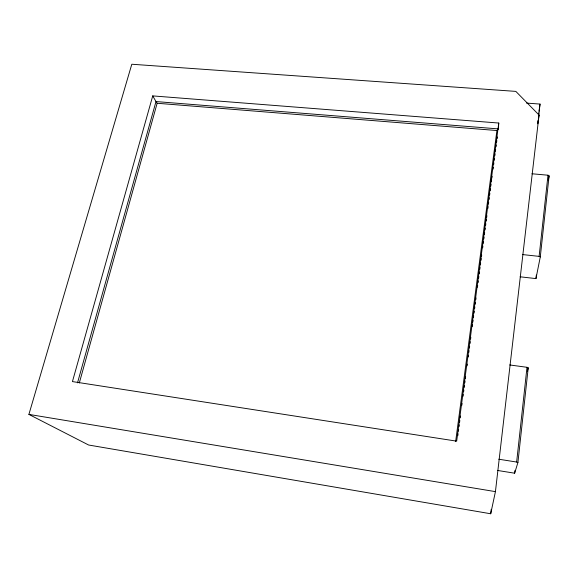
<?xml version="1.0" encoding="UTF-8"?>
<svg xmlns="http://www.w3.org/2000/svg" width="578" height="578" viewBox="0 0 578 578"><rect width="100%" height="100%" fill="white"/><g stroke="black" fill="none" stroke-linecap="round" stroke-linejoin="round"><path stroke-width="0.87" d="M455.659 441.462L496.921 130.534L498.38 128.901L498.771 123.042L152.729 95.897L72.438 381.588L456.671 441.159L498.771 123.042M497.506 470.449L514.644 473.201L514.933 470.521M520.121 276.797L535.958 278.603L536.348 275.056M514.644 473.201L517.924 462.479L516.645 462.039L526.999 367.297L509.702 364.956M535.958 278.603L540.278 256.972L539.122 256.372L547.987 175.206L531.962 173.768M517.924 462.479L528.22 367.818L526.999 367.297M540.278 256.972L549.1 175.871L547.987 175.206M490.708 513.763L495.433 491.632L539.043 115.036L515.836 91.389L131.806 64.237L28.9 414.397L88.622 445.017L490.708 513.763L491.228 509.312M537.851 122.876L538.161 120.188M538.371 118.396L540.033 104.076L526.522 103.086M457.827 435.646L458.065 433.854M458.419 431.174L458.657 429.382M459.011 426.701L459.25 424.909M459.604 422.229L459.842 420.444M460.196 417.757L460.428 415.972M461.851 405.236L462.089 403.451M463.029 396.298L463.267 394.507M463.621 391.826L463.859 390.034M464.213 387.354L464.452 385.562M464.806 382.882L465.044 381.09M465.398 378.409L465.63 376.618M467.053 365.888L467.284 364.104M468.231 356.944L468.469 355.159M468.823 352.472L469.061 350.687M469.415 348.007L469.654 346.215M470.008 343.534L470.246 341.743M470.6 339.062L470.832 337.27M472.255 326.541L472.486 324.749M472.847 322.069L473.079 320.277M473.433 317.597L473.671 315.805M474.025 313.124L474.263 311.34M474.617 308.652L474.856 306.867M475.21 304.18L475.441 302.395M475.802 299.707L476.034 297.923M477.457 287.194L477.688 285.402M478.042 282.721L478.281 280.93M478.635 278.249L478.873 276.457M479.227 273.777L479.465 271.985M479.819 269.305L480.058 267.513M480.412 264.832L480.643 263.048M481.004 260.36L481.236 258.576M481.474 256.784L481.712 254.999M482.659 247.839L482.89 246.055M483.244 243.367L483.483 241.582M483.837 238.902L484.075 237.11M484.429 234.43L484.667 232.638M485.021 229.957L485.26 228.166M485.614 225.485L485.845 223.693M486.199 221.013L486.438 219.221M486.676 217.436L486.914 215.645M487.861 208.492L488.092 206.707M488.446 204.02L488.685 202.235M489.039 199.547L489.277 197.763M489.631 195.075L489.869 193.29M490.223 190.61L490.455 188.818M490.816 186.138L491.047 184.346M491.401 181.665L491.64 179.874M491.878 178.089L492.116 176.297M493.056 169.144L493.294 167.353M493.648 164.672L493.887 162.88M494.241 160.2L494.479 158.415M494.833 155.728L495.071 153.943M495.425 151.255L495.657 149.471M496.018 146.783L496.249 144.999M496.603 142.318L496.842 140.526M497.08 138.734L497.318 136.95M538.393 115.614L538.768 112.956M539.021 111.178L540.033 104.076M537.786 123.808L539.043 115.036M548.298 180.257L549.1 175.871M527.425 371.177L528.22 367.818M77.517 382.853L155.988 101.562L152.729 95.897M79.302 382.99L157.144 103.26L155.988 101.562L498.38 128.901M157.144 103.26L496.921 130.534M522.548 254.566L539.122 256.372M498.735 459.214L516.645 462.039M28.9 414.397L495.433 491.632"/></g></svg>
